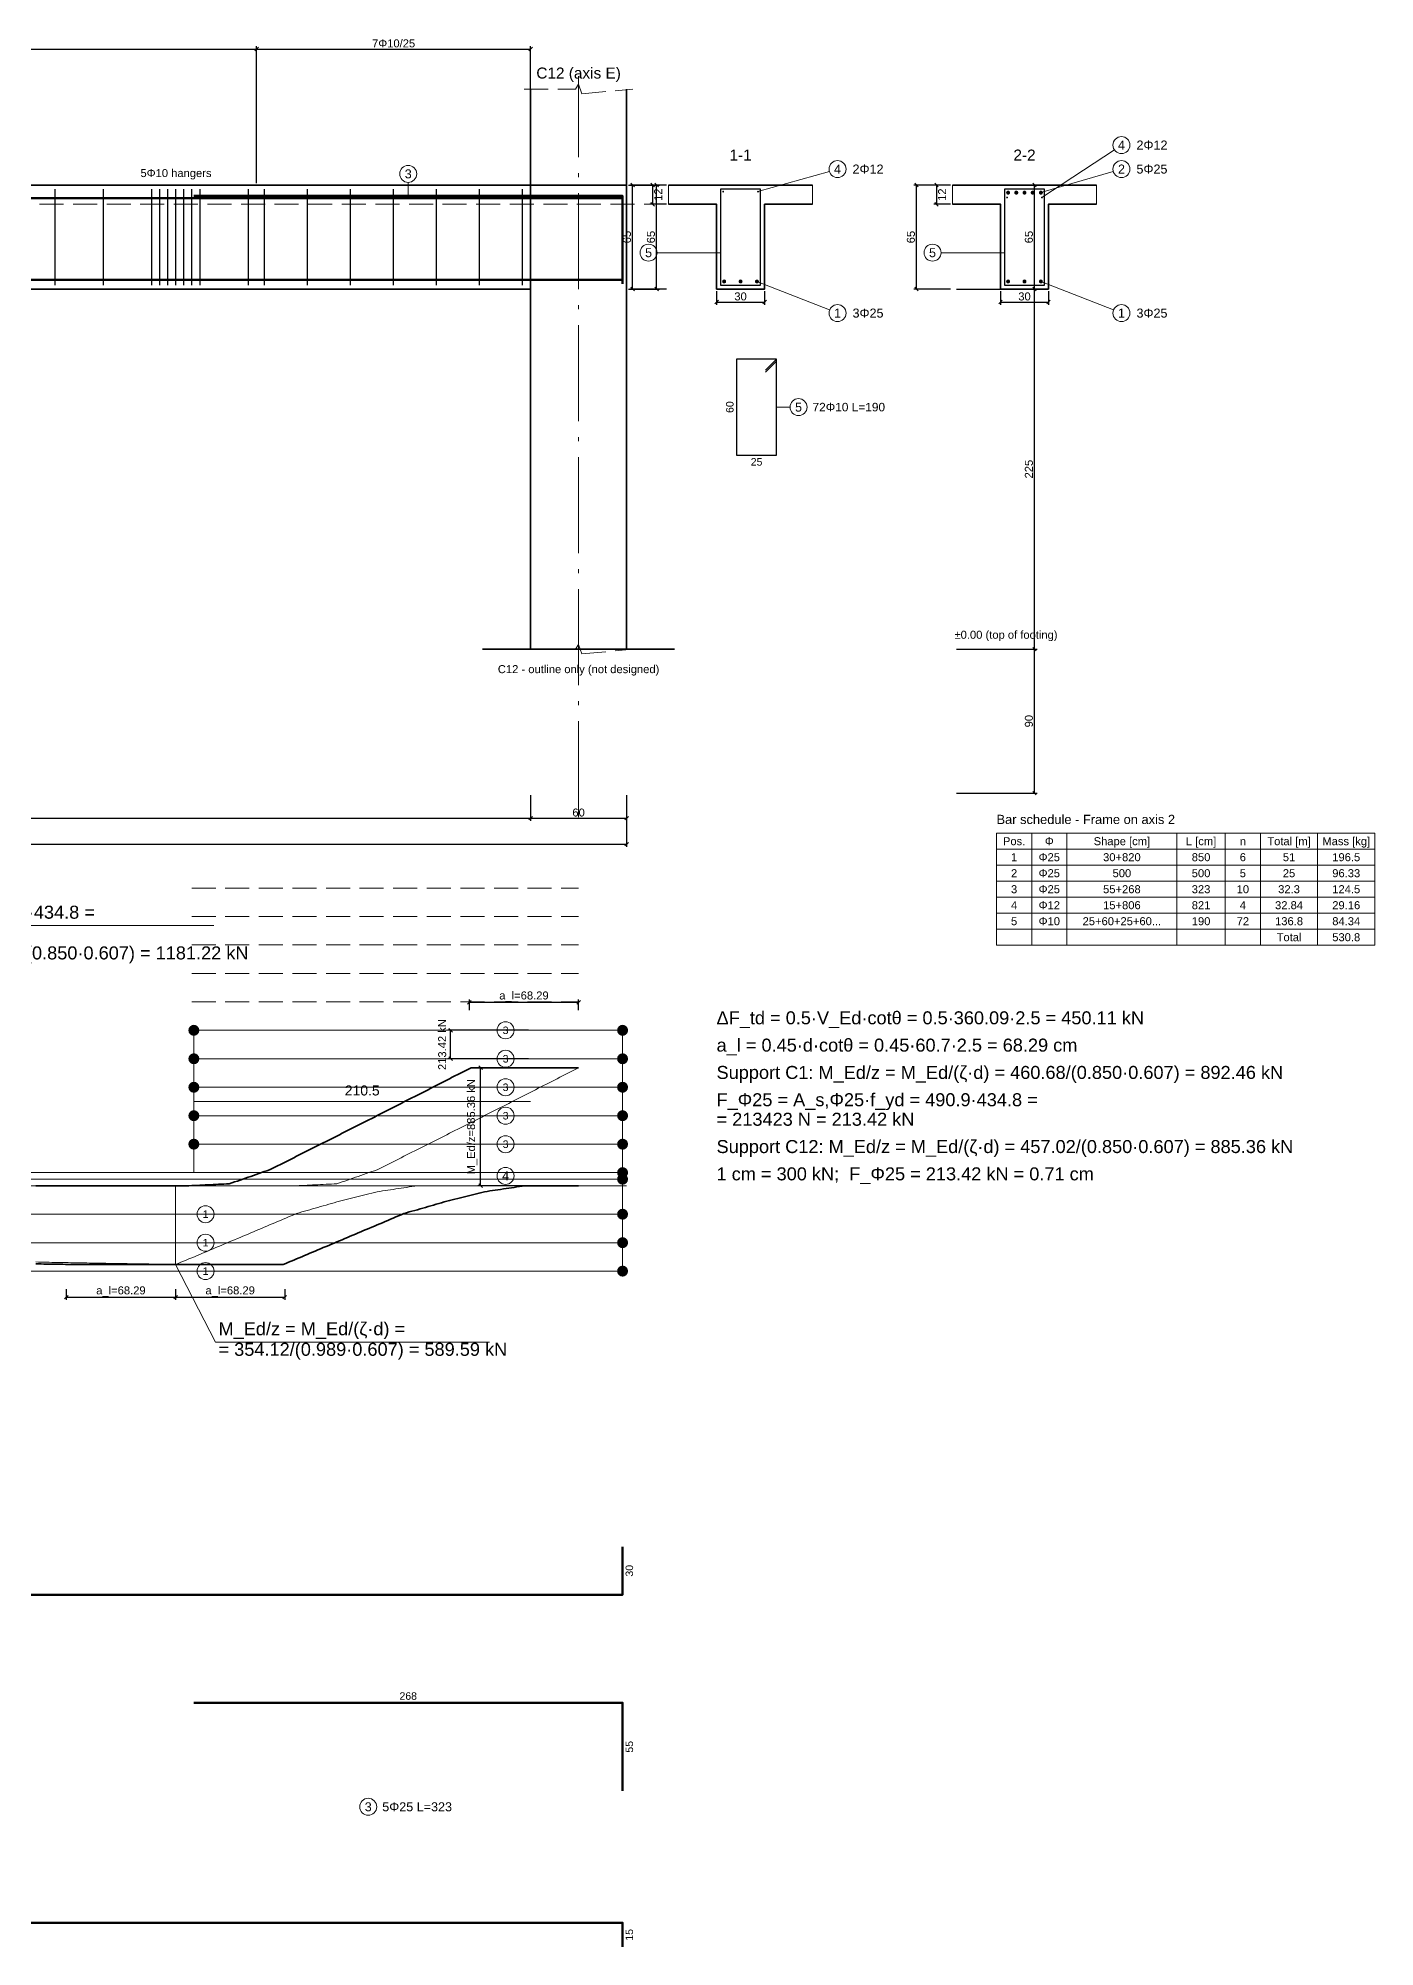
# Model space of a CAD drawing. Header units: millimetres. Extents: x -455 to 11942, y -2742 to 3320.
# Drawn here: x 4789 to 5624, y -2642 to -1449 of the extents above; entities that cross this region are included whole.
import ezdxf
from ezdxf.enums import TextEntityAlignment as Align

# ---------------------------------------------------------------- set-up
doc = ezdxf.new("R2010")
doc.units = ezdxf.units.MM
doc.linetypes.add('RC_AXIS', pattern=[82.5, 60, -10, 2.5, -10])
doc.linetypes.add('RC_DASHED', pattern=[21, 15, -6])
for name, color, linetype, lineweight in [('D-AXIS', 2, 'RC_AXIS', 13), ('D-BARS', 1, 'Continuous', 50), ('D-CONCRETE', 7, 'Continuous', 35), ('D-DIM', 3, 'Continuous', 18), ('D-HIDDEN', 8, 'RC_DASHED', 13), ('D-LINKS', 5, 'Continuous', 25), ('D-TEXT', 7, 'Continuous', 18)]:
    doc.layers.add(name, color=color, linetype=linetype, lineweight=lineweight)
doc.styles.add('RC_TEXT', font='arial.ttf')
doc.dimstyles.new('RC_D25', dxfattribs={"dimtxt": 5, "dimasz": 2.25, "dimexe": 1.75, "dimexo": 1.25, "dimgap": 1, "dimtad": 1, "dimdec": 1, "dimdsep": 46, "dimtxsty": 'RC_TEXT', "dimblk": 'OBLIQUE', "dimcen": 2.5, "dimclrd": 3, "dimclre": 3, "dimclrt": 3, "dimazin": 3, "dimtfac": 1, "dimtmove": 2, "dimatfit": 3})

# ---------------------------------------------------------------- blocks, each defined once
blk = doc.blocks.new('_Oblique')
at = {"color": 0, "linetype": 'ByBlock', "lineweight": -2}
blk.add_line((-0.5, -0.5), (0.5, 0.5), dxfattribs=at)

msp = doc.modelspace()

# ---------------------------------------------------------------- hatches: boundary and pattern name
at = {"layer": 'D-BARS'}
h = msp.add_hatch(color=7, dxfattribs=at)
h.dxf.hatch_style = 1
edge = h.paths.add_edge_path()
edge.add_arc((5216.97, -1545.12), 0.6, 0, 360)
h = msp.add_hatch(color=7, dxfattribs=at)
h.dxf.hatch_style = 1
edge = h.paths.add_edge_path()
edge.add_arc((5238.77, -1545.12), 0.6, 0, 360)
h = msp.add_hatch(color=7, dxfattribs=at)
h.dxf.hatch_style = 1
edge = h.paths.add_edge_path()
edge.add_arc((5395.12, -1545.77), 1.25, 0, 360)
h = msp.add_hatch(color=7, dxfattribs=at)
h.dxf.hatch_style = 1
edge = h.paths.add_edge_path()
edge.add_arc((5394.47, -1548.82), 0.6, 0, 360)
h = msp.add_hatch(color=7, dxfattribs=at)
h.dxf.hatch_style = 1
edge = h.paths.add_edge_path()
edge.add_arc((5400.24, -1545.77), 1.25, 0, 360)
h = msp.add_hatch(color=7, dxfattribs=at)
h.dxf.hatch_style = 1
edge = h.paths.add_edge_path()
edge.add_arc((5405.37, -1545.77), 1.25, 0, 360)
h = msp.add_hatch(color=7, dxfattribs=at)
h.dxf.hatch_style = 1
edge = h.paths.add_edge_path()
edge.add_arc((5410.49, -1545.77), 1.25, 0, 360)
h = msp.add_hatch(color=7, dxfattribs=at)
h.dxf.hatch_style = 1
edge = h.paths.add_edge_path()
edge.add_arc((5415.62, -1545.77), 1.25, 0, 360)
h = msp.add_hatch(color=7, dxfattribs=at)
h.dxf.hatch_style = 1
edge = h.paths.add_edge_path()
edge.add_arc((5416.27, -1548.82), 0.6, 0, 360)
h = msp.add_hatch(color=7, dxfattribs=at)
h.dxf.hatch_style = 1
edge = h.paths.add_edge_path()
edge.add_arc((5217.62, -1601.27), 1.25, 0, 360)
h = msp.add_hatch(color=7, dxfattribs=at)
h.dxf.hatch_style = 1
edge = h.paths.add_edge_path()
edge.add_arc((5227.87, -1601.27), 1.25, 0, 360)
h = msp.add_hatch(color=7, dxfattribs=at)
h.dxf.hatch_style = 1
edge = h.paths.add_edge_path()
edge.add_arc((5238.12, -1601.27), 1.25, 0, 360)
h = msp.add_hatch(color=7, dxfattribs=at)
h.dxf.hatch_style = 1
edge = h.paths.add_edge_path()
edge.add_arc((5395.12, -1601.27), 1.25, 0, 360)
h = msp.add_hatch(color=7, dxfattribs=at)
h.dxf.hatch_style = 1
edge = h.paths.add_edge_path()
edge.add_arc((5405.37, -1601.27), 1.25, 0, 360)
h = msp.add_hatch(color=7, dxfattribs=at)
h.dxf.hatch_style = 1
edge = h.paths.add_edge_path()
edge.add_arc((5415.62, -1601.27), 1.25, 0, 360)
at = {"layer": 'D-TEXT'}
h = msp.add_hatch(color=7, dxfattribs=at)
h.dxf.hatch_style = 1
edge = h.paths.add_edge_path()
edge.add_arc((4886.12, -2069.2), 3.44, 0, 360)
h = msp.add_hatch(color=7, dxfattribs=at)
h.dxf.hatch_style = 1
edge = h.paths.add_edge_path()
edge.add_arc((5154.12, -2069.2), 3.44, 0, 360)
h = msp.add_hatch(color=7, dxfattribs=at)
h.dxf.hatch_style = 1
edge = h.paths.add_edge_path()
edge.add_arc((4886.12, -2086.99), 3.44, 0, 360)
h = msp.add_hatch(color=7, dxfattribs=at)
h.dxf.hatch_style = 1
edge = h.paths.add_edge_path()
edge.add_arc((5154.12, -2086.99), 3.44, 0, 360)
h = msp.add_hatch(color=7, dxfattribs=at)
h.dxf.hatch_style = 1
edge = h.paths.add_edge_path()
edge.add_arc((4886.12, -2104.78), 3.44, 0, 360)
h = msp.add_hatch(color=7, dxfattribs=at)
h.dxf.hatch_style = 1
edge = h.paths.add_edge_path()
edge.add_arc((5154.12, -2104.78), 3.44, 0, 360)
h = msp.add_hatch(color=7, dxfattribs=at)
h.dxf.hatch_style = 1
edge = h.paths.add_edge_path()
edge.add_arc((4886.12, -2122.56), 3.44, 0, 360)
h = msp.add_hatch(color=7, dxfattribs=at)
h.dxf.hatch_style = 1
edge = h.paths.add_edge_path()
edge.add_arc((5154.12, -2122.56), 3.44, 0, 360)
h = msp.add_hatch(color=7, dxfattribs=at)
h.dxf.hatch_style = 1
edge = h.paths.add_edge_path()
edge.add_arc((4886.12, -2140.35), 3.44, 0, 360)
h = msp.add_hatch(color=7, dxfattribs=at)
h.dxf.hatch_style = 1
edge = h.paths.add_edge_path()
edge.add_arc((5154.12, -2140.35), 3.44, 0, 360)
h = msp.add_hatch(color=7, dxfattribs=at)
h.dxf.hatch_style = 1
edge = h.paths.add_edge_path()
edge.add_arc((5154.12, -2158.13), 3.44, 0, 360)
h = msp.add_hatch(color=7, dxfattribs=at)
h.dxf.hatch_style = 1
edge = h.paths.add_edge_path()
edge.add_arc((5154.12, -2162.23), 3.44, 0, 360)
h = msp.add_hatch(color=7, dxfattribs=at)
h.dxf.hatch_style = 1
edge = h.paths.add_edge_path()
edge.add_arc((5154.12, -2184.11), 3.44, 0, 360)
h = msp.add_hatch(color=7, dxfattribs=at)
h.dxf.hatch_style = 1
edge = h.paths.add_edge_path()
edge.add_arc((5154.12, -2201.9), 3.44, 0, 360)
h = msp.add_hatch(color=7, dxfattribs=at)
h.dxf.hatch_style = 1
edge = h.paths.add_edge_path()
edge.add_arc((5154.12, -2219.68), 3.44, 0, 360)

# ---------------------------------------------------------------- linework, layer by layer
at = {"layer": 'D-AXIS'}
msp.add_line((5126.62, -1936.02), (5126.62, -1473.02), dxfattribs=at)
at = {"layer": 'D-BARS'}
for points in [[(4348.12, -1549.12), (5154.12, -1549.12), (5154.12, -1564.12)], [(4886.12, -1547.77), (5154.12, -1547.77), (5154.12, -1602.77)], [(4334.12, -1600.27), (5154.12, -1600.27), (5154.12, -1570.27)], [(4334.12, -2421.9), (5154.12, -2421.9), (5154.12, -2391.9)], [(4886.12, -2489.4), (5154.12, -2489.4), (5154.12, -2544.4)], [(4348.12, -2626.9), (5154.12, -2626.9), (5154.12, -2641.9)]]:
    msp.add_lwpolyline(points, dxfattribs=at)
at = {"layer": 'D-CONCRETE'}
for p, q in [((5096.62, -1831.02), (5096.62, -1481.02)), ((5156.62, -1831.02), (5156.62, -1481.02)), ((3586.62, -1541.02), (5156.62, -1541.02)), ((5182.87, -1541.02), (5272.87, -1541.02)), ((5360.37, -1541.02), (5450.37, -1541.02)), ((4411.62, -1606.02), (5096.62, -1606.02)), ((5066.62, -1831.02), (5186.62, -1831.02))]:
    msp.add_line(p, q, dxfattribs=at)
for points in [[(5182.87, -1553.02), (5212.87, -1553.02), (5212.87, -1606.02), (5242.87, -1606.02), (5242.87, -1553.02), (5272.87, -1553.02)], [(5360.37, -1553.02), (5390.37, -1553.02), (5390.37, -1606.02), (5420.37, -1606.02), (5420.37, -1553.02), (5450.37, -1553.02)], [(4787.33, -2166.33), (4789.01, -2166.33), (4790.69, -2166.33), (4792.37, -2166.33), (4794.05, -2166.33), (4795.73, -2166.33), (4797.41, -2166.33), (4799.09, -2166.33), (4800.77, -2166.33), (4802.45, -2166.33), (4804.12, -2166.33), (4805.8, -2166.33), (4807.48, -2166.33), (4809.16, -2166.33), (4810.84, -2166.33), (4812.52, -2166.33), (4814.2, -2166.33), (4815.88, -2166.33), (4817.56, -2166.33), (4819.24, -2166.33), (4820.92, -2166.33), (4822.6, -2166.33), (4824.28, -2166.33), (4825.96, -2166.33), (4827.64, -2166.33), (4829.32, -2166.33), (4831, -2166.33), (4832.68, -2166.33), (4834.36, -2166.33), (4836.04, -2166.33), (4837.72, -2166.33), (4839.4, -2166.33), (4841.08, -2166.33), (4842.76, -2166.33), (4844.44, -2166.33), (4846.12, -2166.33), (4847.8, -2166.33), (4849.48, -2166.33), (4851.15, -2166.33), (4852.83, -2166.33), (4854.51, -2166.33), (4856.19, -2166.33), (4857.87, -2166.33), (4859.55, -2166.33), (4861.23, -2166.33), (4862.91, -2166.33), (4864.59, -2166.33), (4866.27, -2166.33), (4867.95, -2166.33), (4869.63, -2166.33), (4871.31, -2166.33), (4872.99, -2166.33), (4874.67, -2166.33), (4876.35, -2166.33), (4878.03, -2166.33), (4879.71, -2166.33), (4881.39, -2166.33), (4883.07, -2166.33), (4884.75, -2166.25), (4886.43, -2166.17), (4888.11, -2166.09), (4889.79, -2166), (4891.47, -2165.92), (4893.15, -2165.84), (4894.83, -2165.75), (4896.51, -2165.67), (4898.18, -2165.58), (4899.86, -2165.5), (4901.54, -2165.42), (4903.22, -2165.33), (4904.9, -2165.25), (4906.58, -2165.17), (4908.26, -2165.08), (4909.94, -2164.55), (4911.62, -2163.96), (4913.3, -2163.38), (4914.98, -2162.79), (4916.66, -2162.21), (4918.34, -2161.62), (4920.02, -2161.04), (4921.7, -2160.45), (4923.38, -2159.86), (4925.06, -2159.28), (4926.74, -2158.69), (4928.42, -2158.11), (4930.1, -2157.52), (4931.78, -2156.94), (4933.46, -2156.35), (4935.14, -2155.53), (4936.82, -2154.69), (4938.5, -2153.84), (4940.18, -2153), (4941.86, -2152.16), (4943.54, -2151.32), (4945.22, -2150.47), (4946.89, -2149.63), (4948.57, -2148.79), (4950.25, -2147.94), (4951.93, -2147.1), (4953.61, -2146.26), (4955.29, -2145.42), (4956.97, -2144.57), (4958.65, -2143.73), (4960.33, -2142.88), (4962.01, -2142.04), (4963.69, -2141.19), (4965.37, -2140.34), (4967.05, -2139.5), (4968.73, -2138.65), (4970.41, -2137.8), (4972.09, -2136.96), (4973.77, -2136.11), (4975.45, -2135.26), (4977.13, -2134.42), (4978.81, -2133.57), (4980.49, -2132.72), (4982.17, -2131.87), (4983.85, -2131.03), (4985.53, -2130.18), (4987.21, -2129.33), (4988.89, -2128.47), (4990.57, -2127.62), (4992.25, -2126.77), (4993.92, -2125.92), (4995.6, -2125.07), (4997.28, -2124.22), (4998.96, -2123.37), (5000.64, -2122.52), (5002.32, -2121.67), (5004, -2120.82), (5005.68, -2119.96), (5007.36, -2119.11), (5009.04, -2118.26), (5010.72, -2117.41), (5012.4, -2116.55), (5014.08, -2115.7), (5015.76, -2114.84), (5017.44, -2113.99), (5019.12, -2113.13), (5020.8, -2112.28), (5022.48, -2111.42), (5024.16, -2110.57), (5025.84, -2109.71), (5027.52, -2108.86), (5029.2, -2108), (5030.88, -2107.15), (5032.56, -2106.29), (5034.24, -2105.43), (5035.92, -2104.58), (5037.6, -2103.72), (5039.28, -2102.86), (5040.95, -2102), (5042.63, -2101.14), (5044.31, -2100.28), (5045.99, -2099.42), (5047.67, -2098.56), (5049.35, -2097.7), (5051.03, -2096.84), (5052.71, -2095.98), (5054.39, -2095.12), (5056.07, -2094.26), (5057.75, -2093.41), (5059.43, -2092.55), (5061.11, -2092.55), (5062.79, -2092.55), (5064.47, -2092.55), (5066.15, -2092.55), (5067.83, -2092.55), (5069.51, -2092.55), (5071.19, -2092.55), (5072.87, -2092.55), (5074.55, -2092.55), (5076.23, -2092.55), (5077.91, -2092.55), (5079.59, -2092.55), (5081.27, -2092.55), (5082.95, -2092.55), (5084.63, -2092.55), (5086.31, -2092.55), (5087.98, -2092.55), (5089.66, -2092.55), (5091.34, -2092.55), (5093.02, -2092.55), (5094.7, -2092.55), (5096.38, -2092.55), (5098.06, -2092.55), (5099.74, -2092.55), (5101.42, -2092.55), (5103.1, -2092.55), (5104.78, -2092.55), (5106.46, -2092.55), (5108.14, -2092.55), (5109.82, -2092.55), (5111.5, -2092.55), (5113.18, -2092.55), (5114.86, -2092.55), (5116.54, -2092.55), (5118.22, -2092.55), (5119.9, -2092.55), (5121.58, -2092.55), (5123.26, -2092.55), (5124.94, -2092.55), (5126.62, -2092.55)], [(4787.33, -2215.17), (4789.01, -2215.19), (4790.69, -2215.22), (4792.37, -2215.24), (4794.05, -2215.27), (4795.73, -2215.29), (4797.41, -2215.31), (4799.09, -2215.34), (4800.77, -2215.36), (4802.45, -2215.39), (4804.12, -2215.41), (4805.8, -2215.43), (4807.48, -2215.46), (4809.16, -2215.46), (4810.84, -2215.46), (4812.52, -2215.46), (4814.2, -2215.46), (4815.88, -2215.46), (4817.56, -2215.46), (4819.24, -2215.46), (4820.92, -2215.46), (4822.6, -2215.46), (4824.28, -2215.46), (4825.96, -2215.46), (4827.64, -2215.46), (4829.32, -2215.46), (4831, -2215.46), (4832.68, -2215.46), (4834.36, -2215.46), (4836.04, -2215.46), (4837.72, -2215.46), (4839.4, -2215.46), (4841.08, -2215.46), (4842.76, -2215.46), (4844.44, -2215.46), (4846.12, -2215.46), (4847.8, -2215.46), (4849.48, -2215.46), (4851.15, -2215.46), (4852.83, -2215.46), (4854.51, -2215.46), (4856.19, -2215.46), (4857.87, -2215.46), (4859.55, -2215.46), (4861.23, -2215.46), (4862.91, -2215.46), (4864.59, -2215.46), (4866.27, -2215.46), (4867.95, -2215.46), (4869.63, -2215.46), (4871.31, -2215.46), (4872.99, -2215.46), (4874.67, -2215.46), (4876.35, -2215.46), (4878.03, -2215.46), (4879.71, -2215.46), (4881.39, -2215.46), (4883.07, -2215.46), (4884.75, -2215.46), (4886.43, -2215.46), (4888.11, -2215.46), (4889.79, -2215.46), (4891.47, -2215.46), (4893.15, -2215.46), (4894.83, -2215.46), (4896.51, -2215.46), (4898.18, -2215.46), (4899.86, -2215.46), (4901.54, -2215.46), (4903.22, -2215.46), (4904.9, -2215.46), (4906.58, -2215.46), (4908.26, -2215.46), (4909.94, -2215.46), (4911.62, -2215.46), (4913.3, -2215.46), (4914.98, -2215.46), (4916.66, -2215.46), (4918.34, -2215.46), (4920.02, -2215.46), (4921.7, -2215.46), (4923.38, -2215.46), (4925.06, -2215.46), (4926.74, -2215.46), (4928.42, -2215.46), (4930.1, -2215.46), (4931.78, -2215.46), (4933.46, -2215.46), (4935.14, -2215.46), (4936.82, -2215.46), (4938.5, -2215.46), (4940.18, -2215.46), (4941.86, -2215.46), (4943.54, -2214.88), (4945.22, -2214.17), (4946.89, -2213.47), (4948.57, -2212.76), (4950.25, -2212.06), (4951.93, -2211.35), (4953.61, -2210.65), (4955.29, -2209.94), (4956.97, -2209.24), (4958.65, -2208.53), (4960.33, -2207.83), (4962.01, -2207.12), (4963.69, -2206.42), (4965.37, -2205.71), (4967.05, -2205.01), (4968.73, -2204.3), (4970.41, -2203.59), (4972.09, -2202.88), (4973.77, -2202.18), (4975.45, -2201.47), (4977.13, -2200.76), (4978.81, -2200.05), (4980.49, -2199.34), (4982.17, -2198.64), (4983.85, -2197.93), (4985.53, -2197.22), (4987.21, -2196.51), (4988.89, -2195.8), (4990.57, -2195.09), (4992.25, -2194.39), (4993.92, -2193.67), (4995.6, -2192.96), (4997.28, -2192.25), (4998.96, -2191.54), (5000.64, -2190.83), (5002.32, -2190.11), (5004, -2189.4), (5005.68, -2188.69), (5007.36, -2187.98), (5009.04, -2187.27), (5010.72, -2186.56), (5012.4, -2185.84), (5014.08, -2185.13), (5015.76, -2184.42), (5017.44, -2183.71), (5019.12, -2183.2), (5020.8, -2182.72), (5022.48, -2182.24), (5024.16, -2181.76), (5025.84, -2181.28), (5027.52, -2180.8), (5029.2, -2180.32), (5030.88, -2179.84), (5032.56, -2179.35), (5034.24, -2178.87), (5035.92, -2178.39), (5037.6, -2177.91), (5039.28, -2177.43), (5040.95, -2176.95), (5042.63, -2176.47), (5044.31, -2176.04), (5045.99, -2175.62), (5047.67, -2175.19), (5049.35, -2174.77), (5051.03, -2174.35), (5052.71, -2173.92), (5054.39, -2173.5), (5056.07, -2173.07), (5057.75, -2172.65), (5059.43, -2172.23), (5061.11, -2171.8), (5062.79, -2171.38), (5064.47, -2170.95), (5066.15, -2170.53), (5067.83, -2170.11), (5069.51, -2169.84), (5071.19, -2169.59), (5072.87, -2169.34), (5074.55, -2169.09), (5076.23, -2168.84), (5077.91, -2168.59), (5079.59, -2168.34), (5081.27, -2168.09), (5082.95, -2167.84), (5084.63, -2167.59), (5086.31, -2167.34), (5087.98, -2167.09), (5089.66, -2166.84), (5091.34, -2166.59), (5093.02, -2166.34), (5094.7, -2166.33), (5096.38, -2166.33), (5098.06, -2166.33), (5099.74, -2166.33), (5101.42, -2166.33), (5103.1, -2166.33), (5104.78, -2166.33), (5106.46, -2166.33), (5108.14, -2166.33), (5109.82, -2166.33), (5111.5, -2166.33), (5113.18, -2166.33), (5114.86, -2166.33), (5116.54, -2166.33), (5118.22, -2166.33), (5119.9, -2166.33), (5121.58, -2166.33), (5123.26, -2166.33), (5124.94, -2166.33), (5126.62, -2166.33)]]:
    msp.add_lwpolyline(points, dxfattribs=at)
at = {"layer": 'D-HIDDEN'}
for p, q in [((5182.87, -1541.02), (5182.87, -1553.02)), ((5272.87, -1541.02), (5272.87, -1553.02)), ((5360.37, -1541.02), (5360.37, -1553.02)), ((5450.37, -1541.02), (5450.37, -1553.02)), ((3571.62, -1553.02), (5171.62, -1553.02)), ((4884.75, -1980.28), (5126.62, -1980.28)), ((4884.75, -1998.06), (5126.62, -1998.06)), ((4884.75, -2015.85), (5126.62, -2015.85)), ((4884.75, -2033.63), (5126.62, -2033.63)), ((4884.75, -2051.42), (5126.62, -2051.42)), ((4884.75, -2069.2), (4886.12, -2069.2)), ((4884.75, -2086.99), (4886.12, -2086.99)), ((4884.75, -2104.78), (4886.12, -2104.78)), ((4884.75, -2122.56), (4886.12, -2122.56)), ((4884.75, -2140.35), (4886.12, -2140.35)), ((5154.12, -2184.11), (5156.62, -2184.11)), ((5154.12, -2201.9), (5156.62, -2201.9)), ((5154.12, -2219.68), (5156.62, -2219.68))]:
    msp.add_line(p, q, dxfattribs=at)
for points in [[(5092.62, -1481.02), (5124.62, -1481.02), (5126.62, -1478.02), (5128.62, -1484.02), (5160.62, -1481.02)], [(5092.62, -1831.02), (5124.62, -1831.02), (5126.62, -1828.02), (5128.62, -1834.02), (5160.62, -1831.02)]]:
    msp.add_lwpolyline(points, dxfattribs=at)
at = {"layer": 'D-LINKS'}
for p, q in [((4799.46, -1603.52), (4799.46, -1543.52)), ((4829.68, -1603.52), (4829.68, -1543.52)), ((4859.91, -1603.52), (4859.91, -1543.52)), ((4864.95, -1603.52), (4864.95, -1543.52)), ((4869.95, -1603.52), (4869.95, -1543.52)), ((4874.95, -1603.52), (4874.95, -1543.52)), ((4879.95, -1603.52), (4879.95, -1543.52)), ((4884.95, -1603.52), (4884.95, -1543.52)), ((4890.14, -1603.52), (4890.14, -1543.52)), ((4920.37, -1603.52), (4920.37, -1543.52)), ((4930.37, -1603.52), (4930.37, -1543.52)), ((4957.24, -1603.52), (4957.24, -1543.52)), ((4984.12, -1603.52), (4984.12, -1543.52)), ((5010.99, -1603.52), (5010.99, -1543.52)), ((5037.87, -1603.52), (5037.87, -1543.52)), ((5064.74, -1603.52), (5064.74, -1543.52)), ((5091.62, -1603.52), (5091.62, -1543.52)), ((5250.37, -1649.77), (5243.37, -1656.77)), ((5250.37, -1650.97), (5243.37, -1657.97))]:
    msp.add_line(p, q, dxfattribs=at)
for points in [[(5215.37, -1603.52), (5240.37, -1603.52), (5240.37, -1543.52), (5215.37, -1543.52)], [(5392.87, -1603.52), (5417.87, -1603.52), (5417.87, -1543.52), (5392.87, -1543.52)], [(5225.37, -1709.77), (5250.37, -1709.77), (5250.37, -1649.77), (5225.37, -1649.77)]]:
    msp.add_lwpolyline(points, close=True, dxfattribs=at)
at = {"layer": 'D-TEXT'}
for p, q in [((5461.56, -1518.94), (5416.27, -1548.82)), ((5283.38, -1532.47), (5238.77, -1545.12)), ((5460.89, -1532.51), (5415.62, -1545.77)), ((5020.12, -1539.33), (5020.12, -1547.77)), ((5175.68, -1583.27), (5215.37, -1583.27)), ((5353.18, -1583.27), (5392.87, -1583.27)), ((5283.55, -1619.08), (5238.12, -1601.27)), ((5461.05, -1619.08), (5415.62, -1601.27)), ((5258.8, -1679.77), (5250.37, -1679.77)), ((5387.88, -1946.02), (5624.38, -1946.02)), ((5387.88, -1946.02), (5387.88, -2016.02)), ((5409.88, -1946.02), (5409.88, -2016.02)), ((5431.88, -1946.02), (5431.88, -2016.02)), ((5500.63, -1946.02), (5500.63, -2016.02)), ((5530.88, -1946.02), (5530.88, -2016.02)), ((5552.88, -1946.02), (5552.88, -2016.02)), ((5588.63, -1946.02), (5588.63, -2016.02)), ((5624.38, -1946.02), (5624.38, -2016.02)), ((5387.88, -1956.02), (5624.38, -1956.02)), ((5387.88, -1966.02), (5624.38, -1966.02)), ((5387.88, -1976.02), (5624.38, -1976.02)), ((5387.88, -1986.02), (5624.38, -1986.02)), ((5387.88, -1996.02), (5624.38, -1996.02)), ((4621.62, -2003.77), (4898.68, -2003.77)), ((5387.88, -2006.02), (5624.38, -2006.02)), ((5387.88, -2016.02), (5624.38, -2016.02)), ((4886.12, -2069.2), (5154.12, -2069.2)), ((4886.12, -2158.13), (4886.12, -2069.2)), ((5154.12, -2158.13), (5154.12, -2069.2)), ((4886.12, -2086.99), (5154.12, -2086.99)), ((4886.12, -2104.78), (5154.12, -2104.78)), ((5096.62, -2113.67), (4886.12, -2113.67)), ((4886.12, -2122.56), (5154.12, -2122.56)), ((4886.12, -2140.35), (5154.12, -2140.35)), ((3589.12, -2158.13), (5154.12, -2158.13)), ((5154.12, -2166.33), (5154.12, -2158.13)), ((3586.62, -2166.33), (5156.62, -2166.33)), ((3589.12, -2162.23), (5154.12, -2162.23)), ((4874.67, -2166.33), (4874.67, -2215.46)), ((5154.12, -2166.33), (5154.12, -2219.68)), ((3589.12, -2184.11), (5154.12, -2184.11)), ((3589.12, -2201.9), (5154.12, -2201.9)), ((3589.12, -2219.68), (5154.12, -2219.68))]:
    msp.add_line(p, q, dxfattribs=at)
for points in [[(4787.33, -2166.33), (4789.01, -2166.33), (4790.69, -2166.33), (4792.37, -2166.33), (4794.05, -2166.33), (4795.73, -2166.33), (4797.41, -2166.33), (4799.09, -2166.33), (4800.77, -2166.33), (4802.45, -2166.33), (4804.12, -2166.33), (4805.8, -2166.33), (4807.48, -2166.33), (4809.16, -2166.33), (4810.84, -2166.33), (4812.52, -2166.33), (4814.2, -2166.33), (4815.88, -2166.33), (4817.56, -2166.33), (4819.24, -2166.33), (4820.92, -2166.33), (4822.6, -2166.33), (4824.28, -2166.33), (4825.96, -2166.33), (4827.64, -2166.33), (4829.32, -2166.33), (4831, -2166.33), (4832.68, -2166.33), (4834.36, -2166.33), (4836.04, -2166.33), (4837.72, -2166.33), (4839.4, -2166.33), (4841.08, -2166.33), (4842.76, -2166.33), (4844.44, -2166.33), (4846.12, -2166.33), (4847.8, -2166.33), (4849.48, -2166.33), (4851.15, -2166.33), (4852.83, -2166.33), (4854.51, -2166.33), (4856.19, -2166.33), (4857.87, -2166.33), (4859.55, -2166.33), (4861.23, -2166.33), (4862.91, -2166.33), (4864.59, -2166.33), (4866.27, -2166.33), (4867.95, -2166.33), (4869.63, -2166.33), (4871.31, -2166.33), (4872.99, -2166.33), (4874.67, -2166.33), (4876.35, -2166.33), (4878.03, -2166.33), (4879.71, -2166.33), (4881.39, -2166.33), (4883.07, -2166.33), (4884.75, -2166.33), (4886.43, -2166.33), (4888.11, -2166.33), (4889.79, -2166.33), (4891.47, -2166.33), (4893.15, -2166.33), (4894.83, -2166.33), (4896.51, -2166.33), (4898.18, -2166.33), (4899.86, -2166.33), (4901.54, -2166.33), (4903.22, -2166.33), (4904.9, -2166.33), (4906.58, -2166.33), (4908.26, -2166.33), (4909.94, -2166.33), (4911.62, -2166.33), (4913.3, -2166.33), (4914.98, -2166.33), (4916.66, -2166.33), (4918.34, -2166.33), (4920.02, -2166.33), (4921.7, -2166.33), (4923.38, -2166.33), (4925.06, -2166.33), (4926.74, -2166.33), (4928.42, -2166.33), (4930.1, -2166.33), (4931.78, -2166.33), (4933.46, -2166.33), (4935.14, -2166.33), (4936.82, -2166.33), (4938.5, -2166.33), (4940.18, -2166.33), (4941.86, -2166.33), (4943.54, -2166.33), (4945.22, -2166.33), (4946.89, -2166.33), (4948.57, -2166.33), (4950.25, -2166.33), (4951.93, -2166.25), (4953.61, -2166.17), (4955.29, -2166.09), (4956.97, -2166), (4958.65, -2165.92), (4960.33, -2165.84), (4962.01, -2165.75), (4963.69, -2165.67), (4965.37, -2165.58), (4967.05, -2165.5), (4968.73, -2165.42), (4970.41, -2165.33), (4972.09, -2165.25), (4973.77, -2165.17), (4975.45, -2165.08), (4977.13, -2164.55), (4978.81, -2163.96), (4980.49, -2163.38), (4982.17, -2162.79), (4983.85, -2162.21), (4985.53, -2161.62), (4987.21, -2161.04), (4988.89, -2160.45), (4990.57, -2159.86), (4992.25, -2159.28), (4993.92, -2158.69), (4995.6, -2158.11), (4997.28, -2157.52), (4998.96, -2156.94), (5000.64, -2156.35), (5002.32, -2155.53), (5004, -2154.69), (5005.68, -2153.84), (5007.36, -2153), (5009.04, -2152.16), (5010.72, -2151.32), (5012.4, -2150.47), (5014.08, -2149.63), (5015.76, -2148.79), (5017.44, -2147.94), (5019.12, -2147.1), (5020.8, -2146.26), (5022.48, -2145.42), (5024.16, -2144.57), (5025.84, -2143.73), (5027.52, -2142.88), (5029.2, -2142.04), (5030.88, -2141.19), (5032.56, -2140.34), (5034.24, -2139.5), (5035.92, -2138.65), (5037.6, -2137.8), (5039.28, -2136.96), (5040.95, -2136.11), (5042.63, -2135.26), (5044.31, -2134.42), (5045.99, -2133.57), (5047.67, -2132.72), (5049.35, -2131.87), (5051.03, -2131.03), (5052.71, -2130.18), (5054.39, -2129.33), (5056.07, -2128.47), (5057.75, -2127.62), (5059.43, -2126.77), (5061.11, -2125.92), (5062.79, -2125.07), (5064.47, -2124.22), (5066.15, -2123.37), (5067.83, -2122.52), (5069.51, -2121.67), (5071.19, -2120.82), (5072.87, -2119.96), (5074.55, -2119.11), (5076.23, -2118.26), (5077.91, -2117.41), (5079.59, -2116.55), (5081.27, -2115.7), (5082.95, -2114.84), (5084.63, -2113.99), (5086.31, -2113.13), (5087.98, -2112.28), (5089.66, -2111.42), (5091.34, -2110.57), (5093.02, -2109.71), (5094.7, -2108.86), (5096.38, -2108), (5098.06, -2107.15), (5099.74, -2106.29), (5101.42, -2105.43), (5103.1, -2104.58), (5104.78, -2103.72), (5106.46, -2102.86), (5108.14, -2102), (5109.82, -2101.14), (5111.5, -2100.28), (5113.18, -2099.42), (5114.86, -2098.56), (5116.54, -2097.7), (5118.22, -2096.84), (5119.9, -2095.98), (5121.58, -2095.12), (5123.26, -2094.26), (5124.94, -2093.41), (5126.62, -2092.55)], [(4787.33, -2213.97), (4789.01, -2214.01), (4790.69, -2214.04), (4792.37, -2214.08), (4794.05, -2214.11), (4795.73, -2214.15), (4797.41, -2214.18), (4799.09, -2214.22), (4800.77, -2214.25), (4802.45, -2214.28), (4804.12, -2214.31), (4805.8, -2214.34), (4807.48, -2214.37), (4809.16, -2214.4), (4810.84, -2214.43), (4812.52, -2214.46), (4814.2, -2214.5), (4815.88, -2214.53), (4817.56, -2214.56), (4819.24, -2214.59), (4820.92, -2214.62), (4822.6, -2214.65), (4824.28, -2214.68), (4825.96, -2214.71), (4827.64, -2214.74), (4829.32, -2214.77), (4831, -2214.79), (4832.68, -2214.82), (4834.36, -2214.85), (4836.04, -2214.88), (4837.72, -2214.9), (4839.4, -2214.93), (4841.08, -2214.96), (4842.76, -2214.99), (4844.44, -2215.01), (4846.12, -2215.04), (4847.8, -2215.07), (4849.48, -2215.1), (4851.15, -2215.12), (4852.83, -2215.15), (4854.51, -2215.17), (4856.19, -2215.19), (4857.87, -2215.22), (4859.55, -2215.24), (4861.23, -2215.27), (4862.91, -2215.29), (4864.59, -2215.31), (4866.27, -2215.34), (4867.95, -2215.36), (4869.63, -2215.39), (4871.31, -2215.41), (4872.99, -2215.43), (4874.67, -2215.46), (4876.35, -2214.88), (4878.03, -2214.17), (4879.71, -2213.47), (4881.39, -2212.76), (4883.07, -2212.06), (4884.75, -2211.35), (4886.43, -2210.65), (4888.11, -2209.94), (4889.79, -2209.24), (4891.47, -2208.53), (4893.15, -2207.83), (4894.83, -2207.12), (4896.51, -2206.42), (4898.18, -2205.71), (4899.86, -2205.01), (4901.54, -2204.3), (4903.22, -2203.59), (4904.9, -2202.88), (4906.58, -2202.18), (4908.26, -2201.47), (4909.94, -2200.76), (4911.62, -2200.05), (4913.3, -2199.34), (4914.98, -2198.64), (4916.66, -2197.93), (4918.34, -2197.22), (4920.02, -2196.51), (4921.7, -2195.8), (4923.38, -2195.09), (4925.06, -2194.39), (4926.74, -2193.67), (4928.42, -2192.96), (4930.1, -2192.25), (4931.78, -2191.54), (4933.46, -2190.83), (4935.14, -2190.11), (4936.82, -2189.4), (4938.5, -2188.69), (4940.18, -2187.98), (4941.86, -2187.27), (4943.54, -2186.56), (4945.22, -2185.84), (4946.89, -2185.13), (4948.57, -2184.42), (4950.25, -2183.71), (4951.93, -2183.2), (4953.61, -2182.72), (4955.29, -2182.24), (4956.97, -2181.76), (4958.65, -2181.28), (4960.33, -2180.8), (4962.01, -2180.32), (4963.69, -2179.84), (4965.37, -2179.35), (4967.05, -2178.87), (4968.73, -2178.39), (4970.41, -2177.91), (4972.09, -2177.43), (4973.77, -2176.95), (4975.45, -2176.47), (4977.13, -2176.04), (4978.81, -2175.62), (4980.49, -2175.19), (4982.17, -2174.77), (4983.85, -2174.35), (4985.53, -2173.92), (4987.21, -2173.5), (4988.89, -2173.07), (4990.57, -2172.65), (4992.25, -2172.23), (4993.92, -2171.8), (4995.6, -2171.38), (4997.28, -2170.95), (4998.96, -2170.53), (5000.64, -2170.11), (5002.32, -2169.84), (5004, -2169.59), (5005.68, -2169.34), (5007.36, -2169.09), (5009.04, -2168.84), (5010.72, -2168.59), (5012.4, -2168.34), (5014.08, -2168.09), (5015.76, -2167.84), (5017.44, -2167.59), (5019.12, -2167.34), (5020.8, -2167.09), (5022.48, -2166.84), (5024.16, -2166.59), (5025.84, -2166.34), (5027.52, -2166.33), (5029.2, -2166.33), (5030.88, -2166.33), (5032.56, -2166.33), (5034.24, -2166.33), (5035.92, -2166.33), (5037.6, -2166.33), (5039.28, -2166.33), (5040.95, -2166.33), (5042.63, -2166.33), (5044.31, -2166.33), (5045.99, -2166.33), (5047.67, -2166.33), (5049.35, -2166.33), (5051.03, -2166.33), (5052.71, -2166.33), (5054.39, -2166.33), (5056.07, -2166.33), (5057.75, -2166.33), (5059.43, -2166.33), (5061.11, -2166.33), (5062.79, -2166.33), (5064.47, -2166.33), (5066.15, -2166.33), (5067.83, -2166.33), (5069.51, -2166.33), (5071.19, -2166.33), (5072.87, -2166.33), (5074.55, -2166.33), (5076.23, -2166.33), (5077.91, -2166.33), (5079.59, -2166.33), (5081.27, -2166.33), (5082.95, -2166.33), (5084.63, -2166.33), (5086.31, -2166.33), (5087.98, -2166.33), (5089.66, -2166.33), (5091.34, -2166.33), (5093.02, -2166.33), (5094.7, -2166.33), (5096.38, -2166.33), (5098.06, -2166.33), (5099.74, -2166.33), (5101.42, -2166.33), (5103.1, -2166.33), (5104.78, -2166.33), (5106.46, -2166.33), (5108.14, -2166.33), (5109.82, -2166.33), (5111.5, -2166.33), (5113.18, -2166.33), (5114.86, -2166.33), (5116.54, -2166.33), (5118.22, -2166.33), (5119.9, -2166.33), (5121.58, -2166.33), (5123.26, -2166.33), (5124.94, -2166.33), (5126.62, -2166.33)], [(4874.67, -2215.46), (4899.67, -2264.06), (5070.94, -2264.06)]]:
    msp.add_lwpolyline(points, dxfattribs=at)
for centre in [(5465.99, -1516.02), (5288.49, -1531.02), (5465.99, -1531.02), (5020.12, -1534.02), (5170.37, -1583.27), (5347.87, -1583.27), (5288.49, -1621.02), (5465.99, -1621.02), (5264.12, -1679.77), (5080.99, -2069.2), (5080.99, -2086.99), (5080.99, -2104.78), (5080.99, -2122.56), (5080.99, -2140.35), (5080.99, -2160.18), (4893.42, -2184.11), (4893.42, -2201.9), (4893.42, -2219.68), (4995.12, -2554.4)]:
    msp.add_circle(centre, 5.31, dxfattribs=at)

# ---------------------------------------------------------------- texts
at = {"layer": 'D-TEXT', "style": 'RC_TEXT'}
for s, height, p in [('C12 (axis E)', 6.875, (5126.62, -1471.02)), ('4', 5.62, (5465.99, -1516.02)), ('1-1', 6.875, (5227.87, -1522.27)), ('2-2', 6.875, (5405.37, -1522.27)), ('5Φ10 hangers', 5, (4874.95, -1533.52)), ('3', 5.62, (5020.12, -1534.02)), ('4', 5.62, (5288.49, -1531.02)), ('2', 5.62, (5465.99, -1531.02)), ('5', 5.62, (5170.37, -1583.27)), ('5', 5.62, (5347.87, -1583.27)), ('1', 5.62, (5288.49, -1621.02)), ('1', 5.62, (5465.99, -1621.02)), ('5', 5.62, (5264.12, -1679.77)), ('25', 4.688, (5237.87, -1713.99)), ('C12 - outline only (not designed)', 5, (5126.62, -1843.52)), ('Pos.', 5, (5398.88, -1951.02)), ('Φ', 5, (5420.88, -1951.02)), ('Shape [cm]', 5, (5466.25, -1951.02)), ('L [cm]', 5, (5515.75, -1951.02)), ('n', 5, (5541.88, -1951.02)), ('Total [m]', 5, (5570.75, -1951.02)), ('Mass [kg]', 5, (5606.5, -1951.02)), ('1', 5, (5398.88, -1961.02)), ('Φ25', 5, (5420.88, -1961.02)), ('30+820', 5, (5466.25, -1961.02)), ('850', 5, (5515.75, -1961.02)), ('6', 5, (5541.88, -1961.02)), ('51', 5, (5570.75, -1961.02)), ('196.5', 5, (5606.5, -1961.02)), ('3', 5, (5398.88, -1981.02)), ('2', 5, (5398.88, -1971.02)), ('Φ25', 5, (5420.88, -1971.02)), ('Φ25', 5, (5420.88, -1981.02)), ('55+268', 5, (5466.25, -1981.02)), ('500', 5, (5466.25, -1971.02)), ('323', 5, (5515.75, -1981.02)), ('500', 5, (5515.75, -1971.02)), ('10', 5, (5541.88, -1981.02)), ('5', 5, (5541.88, -1971.02)), ('32.3', 5, (5570.75, -1981.02)), ('25', 5, (5570.75, -1971.02)), ('96.33', 5, (5606.5, -1971.02)), ('124.5', 5, (5606.5, -1981.02)), ('4', 5, (5398.88, -1991.02)), ('Φ12', 5, (5420.88, -1991.02)), ('15+806', 5, (5466.25, -1991.02)), ('821', 5, (5515.75, -1991.02)), ('4', 5, (5541.88, -1991.02)), ('32.84', 5, (5570.75, -1991.02)), ('29.16', 5, (5606.5, -1991.02)), ('5', 5, (5398.88, -2001.02)), ('Φ10', 5, (5420.88, -2001.02)), ('25+60+25+60...', 5, (5466.25, -2001.02)), ('190', 5, (5515.75, -2001.02)), ('72', 5, (5541.88, -2001.02)), ('136.8', 5, (5570.75, -2001.02)), ('84.34', 5, (5606.5, -2001.02)), ('Total', 5, (5570.75, -2011.02)), ('530.8', 5, (5606.5, -2011.02)), ('3', 4.68, (5080.99, -2069.2)), ('3', 4.68, (5080.99, -2086.99)), ('210.5', 6.25, (4991.37, -2106.79)), ('3', 4.68, (5080.99, -2104.78)), ('3', 4.68, (5080.99, -2122.56)), ('3', 4.68, (5080.99, -2140.35)), ('4', 5.62, (5080.99, -2160.18)), ('1', 4.68, (4893.42, -2184.11)), ('1', 4.68, (4893.42, -2201.9)), ('1', 4.68, (4893.42, -2219.68)), ('268', 4.688, (5020.12, -2485.18)), ('3', 5.62, (4995.12, -2554.4))]:
    msp.add_text(s, height=height, dxfattribs=at).set_placement(p, align=Align.MIDDLE_CENTER)
for s, height, p in [('2Φ12', 5.625, (5475.37, -1516.02)), ('2Φ12', 5.625, (5297.87, -1531.02)), ('5Φ25', 5.625, (5475.37, -1531.02)), ('3Φ25', 5.625, (5297.87, -1621.02)), ('3Φ25', 5.625, (5475.37, -1621.02)), ('72Φ10 L=190', 5.3125, (5272.87, -1679.77)), ('5Φ25 L=323', 5.625, (5003.87, -2554.4))]:
    msp.add_text(s, height=height, dxfattribs=at).set_placement(p, align=Align.MIDDLE_LEFT)
for s, rotation, p in [('60', 90, (5221.15, -1679.77)), ('30', 90, (5158.34, -2406.9)), ('55', -270, (5158.34, -2516.9)), ('15', -270, (5158.34, -2634.4))]:
    msp.add_text(s, height=4.688, rotation=rotation, dxfattribs=at).set_placement(p, align=Align.MIDDLE_CENTER)
for s, height, p in [('±0.00 (top of footing)', 5, (5361.62, -1826.02)), ('Bar schedule - Frame on axis 2', 5.75, (5387.88, -1942.02)), ('F_Φ25 = A_s,Φ25·f_yd = 490.9·434.8 =', 8.125, (4623.49, -2001.89)), ('M_Ed/z = M_Ed/(ζ·d) = 609.74/(0.850·0.607) = 1181.22 kN', 8.125, (4623.49, -2027.33)), ('ΔF_td = 0.5·V_Ed·cotθ = 0.5·360.09·2.5 = 450.11 kN', 8.125, (5212.87, -2067.89)), ('a_l = 0.45·d·cotθ = 0.45·60.7·2.5 = 68.29 cm', 8.125, (5212.87, -2084.95)), ('Support C1: M_Ed/z = M_Ed/(ζ·d) = 460.68/(0.850·0.607) = 892.46 kN', 8.125, (5212.87, -2102.02)), ('F_Φ25 = A_s,Φ25·f_yd = 490.9·434.8 =', 8.125, (5212.87, -2119.08)), ('= 213423 N = 213.42 kN', 8.125, (5212.87, -2131.27)), ('Support C12: M_Ed/z = M_Ed/(ζ·d) = 457.02/(0.850·0.607) = 885.36 kN', 8.125, (5212.87, -2148.33)), ('1 cm = 300 kN;  F_Φ25 = 213.42 kN = 0.71 cm', 8.125, (5212.87, -2165.39)), ('M_Ed/z = M_Ed/(ζ·d) =', 8.125, (4901.54, -2262.18)), ('= 354.12/(0.989·0.607) = 589.59 kN', 8.125, (4901.54, -2275.03))]:
    msp.add_text(s, height=height, dxfattribs=at).set_placement(p, align=Align.BOTTOM_LEFT)

# ---------------------------------------------------------------- dimensions: what is measured, and where the dimension line sits
at = {"layer": 'D-DIM'}
for base, p1, p2, text in [((4582.87, -1456.02), (4582.87, -1541.02), (4925.37, -1541.02), '12Φ10/30'), ((4925.37, -1456.02), (4925.37, -1541.02), (5096.62, -1541.02), '7Φ10/25'), ((5058.33, -2051.64), (5058.33, -2057.89), (5126.62, -2057.89), 'a_l=68.29'), ((4806.38, -2235.93), (4806.38, -2229.68), (4874.67, -2229.68), 'a_l=68.29'), ((4874.67, -2235.93), (4874.67, -2229.68), (4942.96, -2229.68), 'a_l=68.29')]:
    msp.add_linear_dim(base=base, p1=p1, p2=p2, text=text, dimstyle='RC_D25', dxfattribs=at).render()
for base, p1, p2 in [((5160.37, -1606.02), (5182.87, -1606.02), (5182.87, -1541.02)), ((5175.37, -1606.02), (5156.62, -1606.02), (5156.62, -1541.02)), ((5172.87, -1541.02), (5182.87, -1541.02), (5182.87, -1553.02)), ((5337.87, -1606.02), (5360.37, -1606.02), (5360.37, -1541.02)), ((5350.37, -1541.02), (5360.37, -1541.02), (5360.37, -1553.02)), ((5411.62, -1606.02), (5361.62, -1606.02), (5361.62, -1541.02)), ((5411.62, -1831.02), (5361.62, -1831.02), (5361.62, -1606.02)), ((5411.62, -1921.02), (5361.62, -1921.02), (5361.62, -1831.02))]:
    msp.add_linear_dim(base=base, p1=p1, p2=p2, angle=90, dimstyle='RC_D25', dxfattribs=at).render()
for base, p1, p2 in [((5212.87, -1614.14), (5212.87, -1606.02), (5242.87, -1606.02)), ((5390.37, -1614.14), (5390.37, -1606.02), (5420.37, -1606.02)), ((3586.62, -1952.89), (3586.62, -1921.02), (5156.62, -1921.02)), ((4411.62, -1936.64), (4411.62, -1921.02), (5096.62, -1921.02)), ((5096.62, -1936.64), (5096.62, -1921.02), (5156.62, -1921.02))]:
    msp.add_linear_dim(base=base, p1=p1, p2=p2, dimstyle='RC_D25', dxfattribs=at).render()
for base, p1, p2, text in [((5046.62, -2086.99), (5096.62, -2086.99), (5096.62, -2069.2), '213.42 kN'), ((5065.37, -2166.33), (5126.62, -2166.33), (5126.62, -2092.55), 'M_Ed/z=885.36 kN')]:
    msp.add_linear_dim(base=base, p1=p1, p2=p2, angle=90, text=text, dimstyle='RC_D25', dxfattribs=at).render()

doc.saveas('drawing.dxf')
